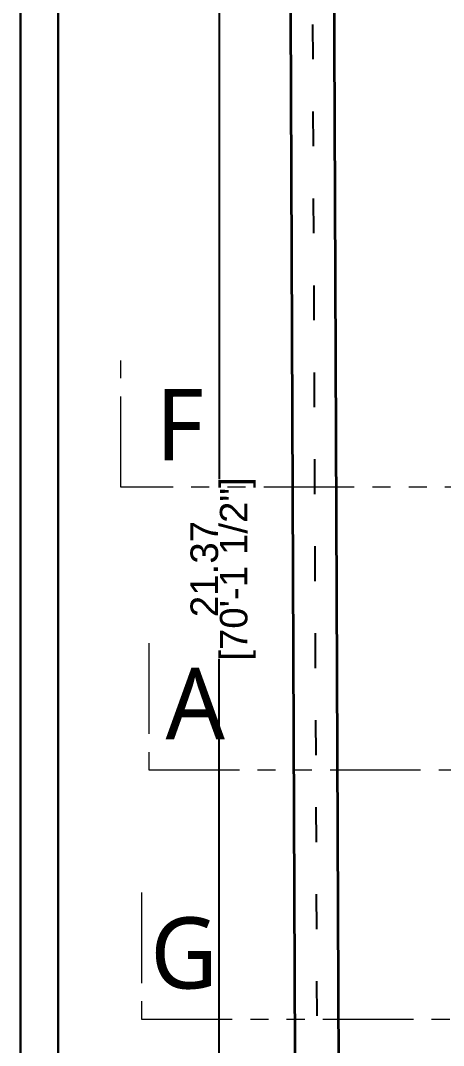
# Model space of a CAD drawing. Extents: x 2450 to 2649, y -7 to 131.
# Drawn here: x 2450.07 to 2452.98, y 115.52 to 122.59 of the extents above; entities that cross this region are included whole.
import ezdxf

# ---------------------------------------------------------------- set-up
doc = ezdxf.new("R2010")
doc.units = 0
doc.header["$MEASUREMENT"] = 0
doc.header["$PDMODE"] = 34
doc.linetypes.add('ACAD_ISO03W100', pattern=[30, 12, -18])
doc.linetypes.add('PHANTOM2', pattern=[1.25, 0.625, -0.125, 0.125, -0.125, 0.125, -0.125])
doc.layers.add('BAS LINE', color=130, linetype='Continuous')
doc.layers.add('DIM_1', color=7, linetype='Continuous', lineweight=13, true_color=0x000000)
doc.layers.add('SHEET', color=7, linetype='Continuous', lineweight=30, true_color=0x121212)
doc.layers.add('PLOT', color=230, linetype='Continuous', lineweight=35)
doc.layers.add('SECTION LINE', color=3, linetype='PHANTOM2', lineweight=5)
doc.styles.add('AR', font='arial.ttf')
doc.styles.add('COMPLEX', font='complex.shx')
doc.dimstyles.new('2310', dxfattribs={"dimtxt": 0.19, "dimasz": 0.08, "dimexe": 0.18, "dimexo": 0.0625, "dimgap": 0.005, "dimtad": 0, "dimzin": 0, "dimdsep": 46, "dimtxsty": 'AR', "dimblk": 'ARCHTICK', "dimcen": 0.09, "dimse1": 1, "dimse2": 1, "dimaunit": 1, "dimadec": 4, "dimazin": 0, "dimtfac": 1, "dimtofl": 0, "dimtmove": 0, "dimatfit": 3, "dimfxl": 0.18, "dimtolj": 1, "dimtzin": 0, "dimarcsym": 0})

# ---------------------------------------------------------------- blocks, each defined once
blk = doc.blocks.new('_ArchTick')
at = {"color": 0, "linetype": 'ByBlock', "const_width": 0.15}
blk.add_lwpolyline([(-0.5, -0.5), (0.5, 0.5)], dxfattribs=at)
blk = doc.blocks.new('*D3257')
at = {"layer": 'DEFPOINTS', "color": 0, "transparency": 16777216}
for p in [(2451.4367, 128.5641), (2452.0549, 128.5641), (2452.1457, 107.1948)]:
    blk.add_point(p, dxfattribs=at)
at = {"layer": 'DIM_1', "color": 0, "lineweight": -2, "transparency": 16777216}
for p, q in [((2451.4367, 128.5641), (2451.4367, 119.428)), ((2451.4367, 107.1948), (2451.4367, 118.1869))]:
    blk.add_line(p, q, dxfattribs=at)
at = {"layer": 'DIM_1', "color": 0, "lineweight": -2, "transparency": 16777216, "xscale": 0.08, "yscale": 0.08, "zscale": 0.08}
for p, rotation in [((2451.4367, 128.5641), 90), ((2451.4367, 107.1948), 270)]:
    blk.add_blockref('_ArchTick', p, dxfattribs=dict(at, rotation=rotation))
at = {"layer": 'DIM_1', "color": 0, "transparency": 16777216, "char_height": 0.19, "attachment_point": 5, "rotation": 90, "style": 'AR'}
for s, insert in [('\\A1;[70\'-1 1/2"]', (2451.5647, 118.8074)), ('\\A1;21.37', (2451.3346, 118.8074))]:
    blk.add_mtext(s, dxfattribs=dict(at, insert=insert))

msp = doc.modelspace()

# ---------------------------------------------------------------- linework, layer by layer
at = {"layer": 'BAS LINE', "color": 7, "linetype": 'ACAD_ISO03W100', "lineweight": 25, "ltscale": 0.02}
msp.add_lwpolyline([(2452.0549, 128.5641), (2452.1457, 107.1959), (2462.4469, 107.2154), (2464.1003, 107.2247), (2466.8858, 107.2291), (2467.5572, 107.2237), (2476.0943, 107.0716), (2476.101, 127.6014)], close=True, dxfattribs=at)
at = {"layer": 'PLOT', "ltscale": 0.1, "flags": 128}
for points in [[(2451.9957, 107.1956), (2451.9044, 128.6953), (2467.4201, 128.0741)], [(2452.2957, 107.194), (2452.2055, 128.433), (2467.4201, 127.8239)]]:
    msp.add_lwpolyline(points, dxfattribs=at)
at = {"layer": 'SECTION LINE'}
for points in [[(2477.3681, 120.5565), (2477.3681, 119.3732), (2450.7589, 119.3732), (2450.7589, 120.2456)], [(2450.9507, 118.2952), (2450.9507, 117.4224), (2477.4606, 117.4224), (2477.4606, 118.3033)], [(2450.9014, 116.5756), (2450.9014, 115.7028), (2477.4113, 115.7028), (2477.4113, 116.5837)]]:
    msp.add_lwpolyline(points, dxfattribs=at)
at = {"layer": 'SHEET', "ltscale": 5}
for points in [[(2450.066, 130.9057), (2450.066, 104.8728), (2486.8802, 104.8728), (2486.8802, 130.9057)], [(2450.3261, 130.6456), (2450.3261, 105.133), (2486.62, 105.133), (2486.62, 130.6456)]]:
    msp.add_lwpolyline(points, close=True, dxfattribs=at)

# ---------------------------------------------------------------- texts
at = {"layer": 'SECTION LINE', "color": 5, "char_height": 0.4914, "width": 0.737178, "attachment_point": 3, "rotation": 0.0594, "style": 'COMPLEX'}
for s, insert in [('{\\fSegoe UI Light|b0|i0|c0|p34;F}', (2451.3293, 120.0499)), ('{\\fSegoe UI Light|b0|i0|c0|p34;A}', (2451.4751, 118.1247)), ('{\\fSegoe UI Light|b0|i0|c0|p34;G}', (2451.4259, 116.4051))]:
    msp.add_mtext(s, dxfattribs=dict(at, insert=insert))

# ---------------------------------------------------------------- dimensions: what is measured, and where the dimension line sits
at = {"layer": 'DIM_1'}
dim = msp.add_linear_dim(base=(2451.4367, 128.5641), p1=(2452.1457, 107.1948), p2=(2452.0549, 128.5641), angle=90, dimstyle='2310', override={"dimpost": '\\X'}, dxfattribs=at)
dim.commit()
dim.dimension.update_dxf_attribs({"geometry": '*D3257', "text_midpoint": (2451.4367, 118.8074), "dimtype": 160})

doc.saveas('drawing.dxf')
